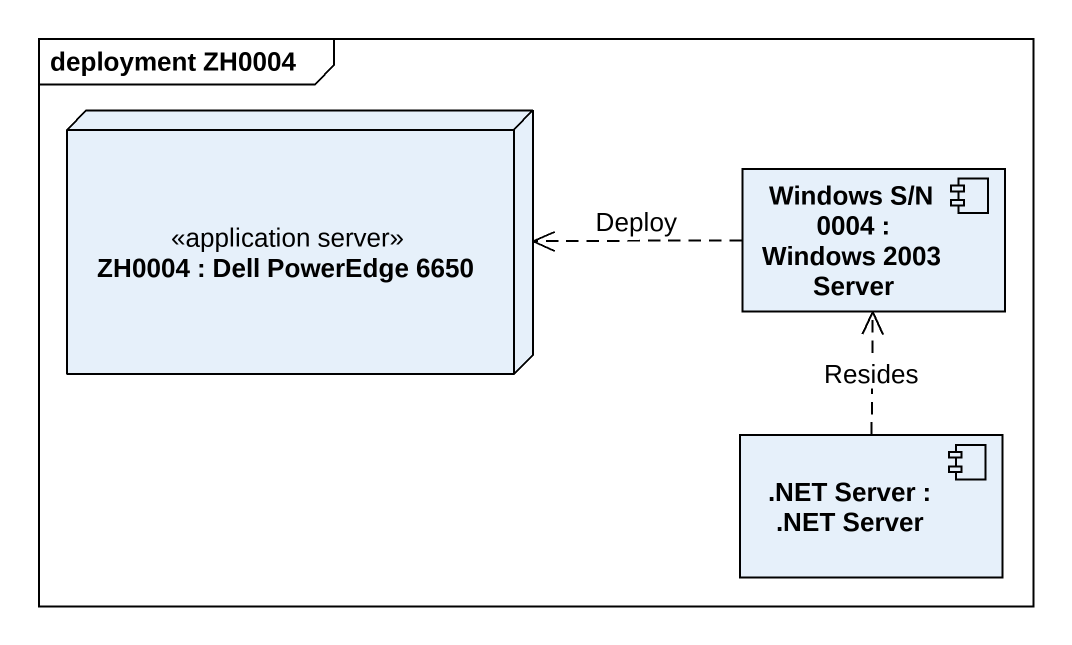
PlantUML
@startuml
mainframe deployment ZH0004
node "ZH0004 : Dell PowerEdge 6650" as ZH0004 <<application server>>
component "Windows S/N 0004 : Windows 2003 Server" as Windows_S_N_0004
component ".NET Server : .NET Server" as NET_Server
Windows_S_N_0004 .left.> ZH0004 : Deploy
NET_Server .up.> Windows_S_N_0004 : Resides
@enduml
